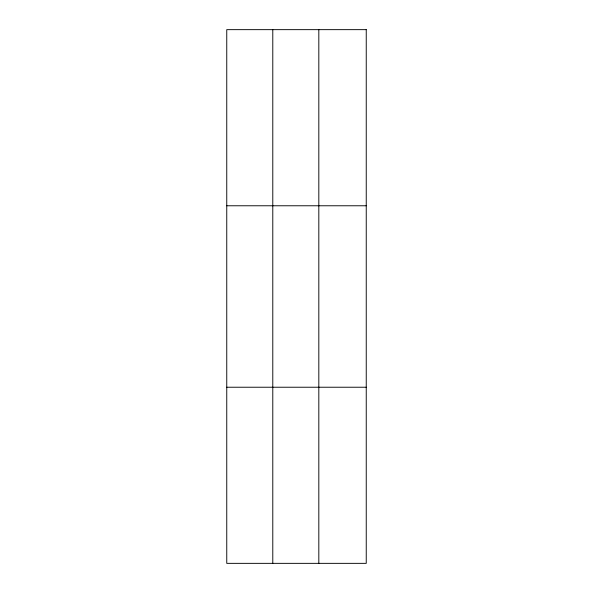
<?xml version="1.0" encoding="UTF-8"?>
<svg xmlns="http://www.w3.org/2000/svg" width="593" height="593" viewBox="0 0 593 593"><rect width="100%" height="100%" fill="white"/><g stroke="black" fill="none" stroke-linecap="round" stroke-linejoin="round"><path stroke-width="0.89" d="M272.787 563.35L272.787 29.65M318.819 563.35L318.819 29.65M226.756 205.771L366.244 205.771M226.756 387.229L366.244 387.229M366.244 29.65L366.244 563.35L226.756 563.35L226.756 29.65L366.244 29.65"/></g></svg>
